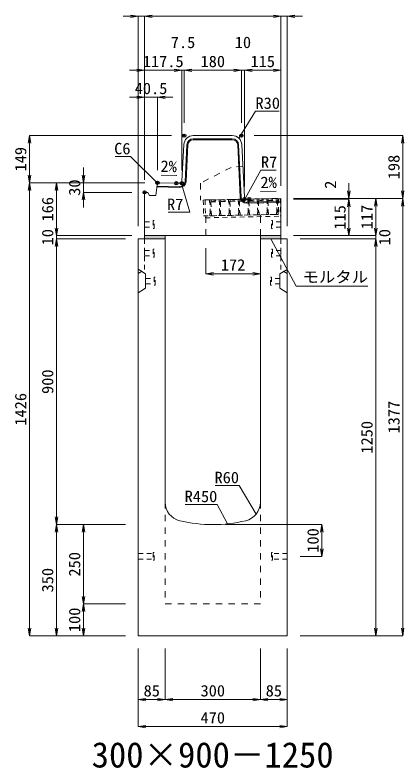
# Model space of a CAD drawing. Units: millimetres at full size. Extents: x -22536 to 51867, y -19720 to 38340.
# Drawn here: x 19776 to 21003, y -12386 to -10015 of the extents above; entities that cross this region are included whole.
import ezdxf
from ezdxf.enums import TextEntityAlignment as Align

# ---------------------------------------------------------------- set-up
doc = ezdxf.new("R2010")
doc.units = ezdxf.units.MM
doc.header["$LTSCALE"] = 20
doc.header["$PDMODE"] = 32
doc.header["$PDSIZE"] = 10
doc.linetypes.add('USER1', pattern=[2, 1, -1])
doc.linetypes.add('USER2', pattern=[1.35, 0.75, -0.6])
for name, color, linetype, lineweight in [('インサート', 3, 'USER2', 9), ('グレーチング', 7, 'USER2', 5), ('モルタル', 7, 'Continuous', 9), ('受枠', 3, 'USER2', 9), ('寸法線', 7, 'Continuous', 13), ('引出線', 4, 'Continuous', 13), ('本体', 2, 'Continuous', 13), ('目地', 132, 'Continuous', 5)]:
    doc.layers.add(name, color=color, linetype=linetype, lineweight=lineweight)
doc.layers.add('作業エリア', color=11, linetype='Continuous')
doc.layers.add('文字', color=7, linetype='Continuous')
doc.styles.add('ＭＳ 明朝', font='')
doc.styles.get('ＭＳ 明朝').set_extended_font_data('MS Mincho')

# ---------------------------------------------------------------- blocks, each defined once
blk = doc.blocks.new('open_arrow')
at = {"color": 0, "linetype": 'Continuous', "lineweight": -2}
blk.add_lwpolyline([(7.5, 1.25), (0, 0), (7.5, -1.25)], dxfattribs=at)

msp = doc.modelspace()

# ---------------------------------------------------------------- hatches: boundary and pattern name
at = {"layer": 'モルタル'}
for points in [[(20250, -10720), (20250, -10710), (20185, -10710), (20185, -10720)], [(20615, -10720), (20615, -10710), (20550, -10710), (20550, -10720)]]:
    msp.add_hatch(color=256, dxfattribs=at).paths.add_polyline_path(points)

# ---------------------------------------------------------------- linework, layer by layer
at = {"layer": 'インサート'}
for p, q in [((20185, -10666.5), (20212, -10666.5)), ((20185, -10666.5), (20185, -10683.5)), ((20215, -10662.5), (20212, -10662.5)), ((20212, -10662.5), (20212, -10687.5)), ((20215, -10687.5), (20215, -10662.5)), ((20585, -10662.5), (20588, -10662.5)), ((20585, -10687.5), (20585, -10662.5)), ((20588, -10662.5), (20588, -10687.5)), ((20615, -10666.5), (20588, -10666.5)), ((20615, -10666.5), (20615, -10683.5)), ((20185, -10683.5), (20212, -10683.5)), ((20212, -10687.5), (20215, -10687.5)), ((20588, -10687.5), (20585, -10687.5)), ((20615, -10683.5), (20588, -10683.5)), ((20185, -10756.5), (20212, -10756.5)), ((20185, -10756.5), (20185, -10773.5)), ((20215, -10752.5), (20212, -10752.5)), ((20212, -10752.5), (20212, -10777.5)), ((20215, -10777.5), (20215, -10752.5)), ((20585, -10752.5), (20588, -10752.5)), ((20585, -10777.5), (20585, -10752.5)), ((20588, -10752.5), (20588, -10777.5)), ((20615, -10756.5), (20588, -10756.5)), ((20615, -10756.5), (20615, -10773.5)), ((20185, -10773.5), (20212, -10773.5)), ((20212, -10777.5), (20215, -10777.5)), ((20588, -10777.5), (20585, -10777.5)), ((20615, -10773.5), (20588, -10773.5)), ((20188.2, -10844.5), (20215.2, -10844.5)), ((20188.2, -10844.5), (20188.2, -10861.5)), ((20218.2, -10840.5), (20215.2, -10840.5)), ((20215.2, -10840.5), (20215.2, -10865.5)), ((20218.2, -10865.5), (20218.2, -10840.5)), ((20581.8, -10840.5), (20584.8, -10840.5)), ((20581.8, -10865.5), (20581.8, -10840.5)), ((20584.8, -10840.5), (20584.8, -10865.5)), ((20611.8, -10844.5), (20584.8, -10844.5)), ((20611.8, -10844.5), (20611.8, -10861.5)), ((20188.2, -10861.5), (20215.2, -10861.5)), ((20215.2, -10865.5), (20218.2, -10865.5)), ((20584.8, -10865.5), (20581.8, -10865.5)), ((20611.8, -10861.5), (20584.8, -10861.5)), ((20165, -11711.5), (20212, -11711.5)), ((20165, -11711.5), (20165, -11728.5)), ((20215, -11707.5), (20212, -11707.5)), ((20212, -11707.5), (20212, -11732.5)), ((20215, -11732.5), (20215, -11707.5)), ((20588, -11707.5), (20585, -11707.5)), ((20585, -11707.5), (20585, -11732.5)), ((20588, -11732.5), (20588, -11707.5)), ((20635, -11711.5), (20588, -11711.5)), ((20635, -11728.5), (20635, -11711.5)), ((20165, -11728.5), (20212, -11728.5)), ((20212, -11732.5), (20215, -11732.5)), ((20585, -11732.5), (20588, -11732.5)), ((20635, -11728.5), (20588, -11728.5))]:
    msp.add_line(p, q, dxfattribs=at)
at = {"layer": 'グレーチング'}
for p, q in [((20389.92, -10597.5), (20604.88, -10593.2)), ((20395.04, -10603.4), (20419.92, -10596.9)), ((20425.04, -10602.8), (20449.91, -10596.3)), ((20455.03, -10602.2), (20479.91, -10595.7)), ((20485.03, -10601.6), (20509.9, -10595.1)), ((20515.02, -10601), (20539.89, -10594.5)), ((20545.01, -10600.4), (20569.89, -10593.9)), ((20575.01, -10599.8), (20599.88, -10593.3)), ((20395.04, -10603.4), (20420.04, -10602.9)), ((20425.04, -10602.8), (20450.03, -10602.3)), ((20455.03, -10602.2), (20480.03, -10601.7)), ((20485.03, -10601.6), (20510.02, -10601.1)), ((20515.02, -10601), (20540.01, -10600.5)), ((20545.01, -10600.4), (20570.01, -10599.9)), ((20575.01, -10599.8), (20600, -10599.3)), ((20390.92, -10647.49), (20605.88, -10643.19))]:
    msp.add_line(p, q, dxfattribs=at)
for points in [[(20389.92, -10597.5), (20394.92, -10597.4), (20395.04, -10603.4), (20394.06, -10604.42), (20394.78, -10640.41), (20395.8, -10641.39), (20395.92, -10647.39), (20390.92, -10647.49), (20390.8, -10641.49), (20391.78, -10640.47), (20391.06, -10604.48), (20390.04, -10603.5)], [(20419.92, -10596.9), (20424.92, -10596.8), (20425.04, -10602.8), (20424.06, -10603.82), (20424.78, -10639.81), (20425.8, -10640.79), (20425.92, -10646.79), (20420.92, -10646.89), (20420.8, -10640.89), (20421.78, -10639.87), (20421.06, -10603.88), (20420.04, -10602.9)], [(20449.91, -10596.3), (20454.91, -10596.2), (20455.03, -10602.2), (20454.05, -10603.22), (20454.77, -10639.21), (20455.79, -10640.19), (20455.91, -10646.19), (20450.91, -10646.29), (20450.79, -10640.29), (20451.77, -10639.27), (20451.05, -10603.28), (20450.03, -10602.3)], [(20479.91, -10595.7), (20484.91, -10595.6), (20485.03, -10601.6), (20484.05, -10602.62), (20484.77, -10638.61), (20485.79, -10639.59), (20485.91, -10645.59), (20480.91, -10645.69), (20480.79, -10639.69), (20481.77, -10638.67), (20481.05, -10602.68), (20480.03, -10601.7)], [(20509.9, -10595.1), (20514.9, -10595), (20515.02, -10601), (20514.04, -10602.02), (20514.76, -10638.01), (20515.78, -10638.99), (20515.9, -10644.99), (20510.9, -10645.09), (20510.78, -10639.09), (20511.76, -10638.07), (20511.04, -10602.08), (20510.02, -10601.1)], [(20539.89, -10594.5), (20544.89, -10594.4), (20545.01, -10600.4), (20544.03, -10601.42), (20544.75, -10637.41), (20545.77, -10638.39), (20545.89, -10644.39), (20540.89, -10644.49), (20540.77, -10638.49), (20541.75, -10637.47), (20541.03, -10601.48), (20540.01, -10600.5)], [(20569.89, -10593.9), (20574.89, -10593.8), (20575.01, -10599.8), (20574.03, -10600.82), (20574.75, -10636.81), (20575.77, -10637.79), (20575.89, -10643.79), (20570.89, -10643.89), (20570.77, -10637.89), (20571.75, -10636.87), (20571.03, -10600.88), (20570.01, -10599.9)], [(20599.88, -10593.3), (20604.88, -10593.2), (20605, -10599.2), (20604.02, -10600.22), (20604.74, -10636.21), (20605.76, -10637.19), (20605.88, -10643.19), (20600.88, -10643.29), (20600.76, -10637.29), (20601.74, -10636.27), (20601.02, -10600.28), (20600, -10599.3)]]:
    msp.add_lwpolyline(points, close=True, dxfattribs=at)
at = {"layer": 'モルタル'}
for points in [[(20185, -10710), (20250, -10710), (20250, -10720), (20185, -10720)], [(20550, -10710), (20615, -10710), (20615, -10720), (20550, -10720)]]:
    msp.add_lwpolyline(points, close=True, dxfattribs=at)
at = {"layer": '作業エリア'}
for p in [(20310, -10395), (20490, -10395), (20225.5, -10543.81), (20285, -10545), (20302.5, -10545), (20185, -10573.81), (20500, -10595), (20515, -10595)]:
    msp.add_point(p, dxfattribs=at)
at = {"layer": '受枠'}
for p, q in [((20369.93, -10597.9), (20612.88, -10593.04)), ((20375.93, -10597.78), (20377.05, -10653.77)), ((20606.88, -10593.16), (20607.88, -10643.15)), ((20612.88, -10593.04), (20614, -10649.03)), ((20369.93, -10597.9), (20370.93, -10647.89)), ((20370.93, -10647.89), (20607.88, -10643.15)), ((20550.89, -10644.29), (20551.01, -10650.29)), ((20377.05, -10653.77), (20614, -10649.03))]:
    msp.add_line(p, q, dxfattribs=at)
at = {"layer": '寸法線'}
for p, q in [((20233, -10019.42), (20117, -10019.42)), ((20165, -10680), (20165, -10019.42)), ((20185, -10019.42), (20615, -10019.42)), ((20185, -10533.81), (20185, -10019.42)), ((20185, -10533.81), (20185, -10019.42)), ((20567, -10019.42), (20683, -10019.42)), ((20615, -10553), (20615, -10019.42)), ((20615, -10553), (20615, -10019.42)), ((20635, -10680), (20635, -10019.42)), ((20137, -10189.42), (20302.5, -10189.42)), ((20185, -10533.81), (20185, -10189.42)), ((20254.5, -10189.42), (20358, -10189.42)), ((20302.5, -10505), (20302.5, -10189.42)), ((20302.5, -10505), (20302.5, -10189.42)), ((20310, -10355), (20310, -10189.42)), ((20310, -10189.42), (20490, -10189.42)), ((20310, -10355), (20310, -10189.42)), ((20442, -10189.42), (20548, -10189.42)), ((20490, -10355), (20490, -10189.42)), ((20490, -10355), (20490, -10189.42)), ((20500, -10555), (20500, -10189.42)), ((20500, -10189.42), (20615, -10189.42)), ((20500, -10555), (20500, -10189.42)), ((20615, -10553), (20615, -10189.42)), ((20137, -10274.42), (20273.5, -10274.42)), ((20185, -10533.81), (20185, -10274.42)), ((20225.5, -10503.81), (20225.5, -10274.42)), ((19822.06, -10395), (19822.06, -10543.81)), ((20270, -10395), (19822.06, -10395)), ((20530, -10395), (20998.78, -10395)), ((20998.78, -10395), (20998.78, -10593)), ((19992.06, -10495.81), (19992.06, -10621.81)), ((20185.5, -10543.81), (19822.06, -10543.81)), ((19822.06, -11970), (19822.06, -10543.81)), ((20185.5, -10543.81), (19822.06, -10543.81)), ((19907.06, -10543.81), (19907.06, -10710)), ((20185.5, -10543.81), (19907.06, -10543.81)), ((20185.5, -10543.81), (19992.06, -10543.81)), ((20828.78, -10545), (20828.78, -10643)), ((20145, -10573.81), (19992.06, -10573.81)), ((20655, -10593), (20828.78, -10593)), ((20655, -10593), (20913.78, -10593)), ((20655, -10593), (20998.78, -10593)), ((20655, -10593), (20998.78, -10593)), ((20655, -10595), (20828.78, -10595)), ((20655, -10595), (20828.78, -10595)), ((20828.78, -10595), (20828.78, -10710)), ((20913.78, -10593), (20913.78, -10710)), ((20998.78, -10593), (20998.78, -11970)), ((19907.06, -10662), (19907.06, -10768)), ((20913.78, -10662), (20913.78, -10768)), ((20145, -10710), (19907.06, -10710)), ((20145, -10710), (19907.06, -10710)), ((20655, -10710), (20828.78, -10710)), ((20655, -10710), (20913.78, -10710)), ((20655, -10710), (20913.78, -10710)), ((20125, -10720), (19907.06, -10720)), ((19907.06, -10720), (19907.06, -11620)), ((20125, -10720), (19907.06, -10720)), ((20675, -10720), (20913.78, -10720)), ((20675, -10720), (20913.78, -10720)), ((20913.78, -10720), (20913.78, -11970)), ((20378, -10750), (20378, -10830.23)), ((20378, -10830.23), (20550, -10830.23)), ((20125, -11620), (19907.06, -11620)), ((19907.06, -11970), (19907.06, -11620)), ((20125, -11620), (19907.06, -11620)), ((19992.06, -11620), (19992.06, -11870)), ((20125, -11620), (19992.06, -11620)), ((20440, -11620), (20743.78, -11620)), ((20743.78, -11620), (20743.78, -11720)), ((20675, -11720), (20743.78, -11720)), ((20125, -11870), (19992.06, -11870)), ((19992.06, -11870), (19992.06, -11970)), ((20125, -11870), (19992.06, -11870)), ((20125, -11970), (19822.06, -11970)), ((20125, -11970), (19907.06, -11970)), ((20125, -11970), (19992.06, -11970)), ((20675, -11970), (20913.78, -11970)), ((20675, -11970), (20998.78, -11970)), ((20165, -12010), (20165, -12171.16)), ((20165, -12010), (20165, -12256.16)), ((20250, -12010), (20250, -12171.16)), ((20250, -12010), (20250, -12171.16)), ((20550, -12010), (20550, -12171.16)), ((20550, -12010), (20550, -12171.16)), ((20635, -12010), (20635, -12171.16)), ((20635, -12010), (20635, -12256.16)), ((20165, -12171.16), (20250, -12171.16)), ((20250, -12171.16), (20550, -12171.16)), ((20550, -12171.16), (20635, -12171.16)), ((20165, -12256.16), (20635, -12256.16))]:
    msp.add_line(p, q, dxfattribs=at)
at = {"layer": '引出線'}
for points in [[(20482.14, -10403.26), (20534.6, -10317.93), (20609.27, -10317.93)], [(20228.13, -10546.85), (20140.5, -10461.04), (20092.16, -10461.04)], [(20286.1, -10520.96), (20237.36, -10519.98), (20286.11, -10520.96)], [(20501.83, -10593.07), (20551.86, -10503.47), (20599.79, -10503.47)], [(20300.67, -10543.07), (20327.18, -10636.44), (20259.25, -10636.44)], [(20550.86, -10571.41), (20599.57, -10570.44), (20550.83, -10571.41)], [(20582.5, -10720), (20663.13, -10869.03), (20889.05, -10869.03)], [(20537.07, -11586.68), (20482.66, -11496.79), (20407.98, -11496.79)], [(20446.44, -11617.6), (20414.22, -11556.45), (20313.21, -11556.45)]]:
    msp.add_lwpolyline(points, dxfattribs=at)
at = {"layer": '本体'}
for p, q in [((20338.54, -10395), (20461.46, -10395)), ((20302.83, -10538.35), (20308.57, -10423.5)), ((20499.67, -10588.35), (20491.43, -10423.5)), ((20224.76, -10549.76), (20220.5, -10583.81)), ((20224.76, -10549.76), (20231.5, -10543.93)), ((20231.5, -10543.93), (20285, -10545)), ((20285, -10545), (20295.84, -10545)), ((20185, -10710), (20185, -10573.81)), ((20195, -10573.81), (20185, -10573.81)), ((20200, -10583.81), (20195, -10573.81)), ((20220.5, -10583.81), (20200, -10583.81)), ((20515, -10595), (20506.66, -10595)), ((20615, -10593), (20515, -10595)), ((20615, -10710), (20615, -10593)), ((20185, -10710), (20615, -10710)), ((20165, -10720), (20165, -11970)), ((20165, -10720), (20250, -10720)), ((20250, -10720), (20250, -11549.47)), ((20550, -10720), (20635, -10720)), ((20550, -10720), (20550, -11549.47)), ((20635, -10720), (20635, -11970)), ((20165, -11970), (20635, -11970))]:
    msp.add_line(p, q, dxfattribs=at)
at = {"layer": '本体', "linetype": 'USER1'}
for p, q in [((20458, -10495), (20361, -10545)), ((20494.85, -10492), (20458, -10495)), ((20361, -10545), (20361, -10598.08)), ((20515, -10595), (20361, -10598.08)), ((20550, -10710), (20550, -10644.31)), ((20378, -10710), (20378, -10647.75))]:
    msp.add_line(p, q, dxfattribs=at)
at = {"layer": '本体', "linetype": 'USER2', "lineweight": 9}
for p, q in [((20185, -10817), (20185, -10720)), ((20615, -10817), (20615, -10720)), ((20165, -10829.5), (20185, -10817)), ((20635, -10829.5), (20615, -10817))]:
    msp.add_line(p, q, dxfattribs=at)
at = {"layer": '本体', "lineweight": 9}
for p, q in [((20165, -10816), (20188.2, -10830.5)), ((20188.2, -10830.5), (20188.2, -10875.5)), ((20634.58, -10816.26), (20611.8, -10830.5)), ((20611.8, -10830.5), (20611.8, -10875.5)), ((20188.2, -10875.5), (20165, -10890)), ((20611.8, -10875.5), (20635, -10890))]:
    msp.add_line(p, q, dxfattribs=at)
at = {"layer": '本体', "linetype": 'USER1', "lineweight": 15}
for p, q in [((20250, -11549.47), (20250, -11870)), ((20550, -11549.47), (20550, -11870)), ((20250, -11870), (20550, -11870))]:
    msp.add_line(p, q, dxfattribs=at)
at = {"layer": '本体'}
for centre, radius, start, end in [((20338.54, -10425), 30, 90, 177.13759), ((20461.46, -10425), 30, 2.86241, 90), ((20295.84, -10538), 7, 270, 357.13759), ((20506.66, -10588), 7, 182.86241, 270), ((20310, -11549.47), 60, 180, 256.65764), ((20490, -11549.47), 60, 283.34236, 0), ((20400, -11170), 450, 256.65764, 283.34236)]:
    msp.add_arc(centre, radius, start, end, dxfattribs=at)
at = {"layer": '目地'}
for p, q in [((20338.54, -10405), (20461.46, -10405)), ((20338.54, -10408), (20461.46, -10408)), ((20312.81, -10539.06), (20318.56, -10424)), ((20315.81, -10539.21), (20321.56, -10424.15)), ((20478.44, -10424.15), (20486.69, -10589.16)), ((20481.44, -10424), (20489.69, -10589.01)), ((20223.88, -10556.78), (20295.43, -10558.21)), ((20224.25, -10553.79), (20295.49, -10555.21)), ((20507.01, -10605.16), (20615, -10603)), ((20507.07, -10608.16), (20615, -10606))]:
    msp.add_line(p, q, dxfattribs=at)
for centre, radius, start, end in [((20338.54, -10425), 20, 90, 177.13759), ((20338.54, -10425), 17, 90, 177.13759), ((20461.46, -10425), 20, 2.86241, 90), ((20461.46, -10425), 17, 2.86241, 90), ((20295.83, -10538.22), 20, 268.85424, 357.13759), ((20295.83, -10538.22), 17, 268.85424, 357.13759), ((20506.67, -10588.17), 20, 182.86241, 271.14576), ((20506.67, -10588.17), 17, 182.86241, 271.14576)]:
    msp.add_arc(centre, radius, start, end, dxfattribs=at)

# ---------------------------------------------------------------- block references
at = {"layer": '寸法線', "xscale": 3.2, "yscale": 3.2}
for p, rotation in [((20165, -10019.42), 180), ((20615, -10019.42), 180), ((20615, -10019.42), 180), ((20185, -10189.42), 180), ((20302.5, -10189.42), 180), ((20302.5, -10189.42), 180), ((20490, -10189.42), 180), ((20490, -10189.42), 180), ((20615, -10189.42), 180), ((20185, -10274.42), 180), ((19822.06, -10395), 270), ((20998.78, -10395), 270), ((19822.06, -10543.81), 90), ((19992.06, -10543.81), 90), ((19822.06, -10543.81), 270), ((19907.06, -10543.81), 270), ((19992.06, -10573.81), 270), ((20828.78, -10593), 90), ((20998.78, -10593), 90), ((20828.78, -10595), 270), ((20828.78, -10595), 270), ((20913.78, -10593), 270), ((20998.78, -10593), 270), ((19907.06, -10710), 90), ((19907.06, -10710), 90), ((20828.78, -10710), 90), ((20913.78, -10710), 90), ((20913.78, -10710), 90), ((19907.06, -10720), 270), ((19907.06, -10720), 270), ((20913.78, -10720), 270), ((20913.78, -10720), 270), ((20550, -10830.23), 180), ((19907.06, -11620), 90), ((19907.06, -11620), 270), ((19992.06, -11620), 270), ((20743.78, -11620), 270), ((20743.78, -11720), 90), ((19992.06, -11870), 90), ((19992.06, -11870), 270), ((19822.06, -11970), 90), ((19907.06, -11970), 90), ((19992.06, -11970), 90), ((20913.78, -11970), 90), ((20998.78, -11970), 90), ((20250, -12171.16), 180), ((20550, -12171.16), 180), ((20635, -12171.16), 180), ((20635, -12256.16), 180)]:
    msp.add_blockref('open_arrow', p, dxfattribs=dict(at, rotation=rotation))
for p in [(20185, -10019.42), (20185, -10019.42), (20635, -10019.42), (20310, -10189.42), (20310, -10189.42), (20500, -10189.42), (20500, -10189.42), (20225.5, -10274.42), (20378, -10830.23), (20165, -12171.16), (20250, -12171.16), (20550, -12171.16), (20165, -12256.16)]:
    msp.add_blockref('open_arrow', p, dxfattribs=at)
at = {"layer": '引出線', "xscale": 0.0533, "yscale": 0.0533}
for p, rotation in [((20482.14, -10403.26), 58.4), ((20286.1, -10520.96), 178.9), ((20228.13, -10546.85), 135.6), ((20300.67, -10543.07), 285.9), ((20550.86, -10571.41), 1.1), ((20501.83, -10593.07), 60.8), ((20582.5, -10720), 298.4), ((20537.07, -11586.68), 121.2), ((20446.44, -11617.6), 117.8)]:
    msp.add_blockref('open_arrow', p, dxfattribs=dict(at, rotation=rotation))

# ---------------------------------------------------------------- texts
at = {"layer": '寸法線', "style": 'ＭＳ 明朝', "width": 1.05}
for s, p in [('7.5', (20306.25, -10101.42)), ('10', (20495, -10101.42)), ('117.5', (20243.75, -10161.42)), ('180', (20400, -10161.42)), ('115', (20557.5, -10161.42)), ('40.5', (20205.25, -10246.42)), ('172', (20464, -10802.23)), ('85', (20207.5, -12143.16)), ('300', (20400, -12143.16)), ('85', (20592.5, -12143.16)), ('470', (20400, -12228.16))]:
    msp.add_text(s, height=36.03, dxfattribs=at).set_placement(p, align=Align.MIDDLE_CENTER)
for s, p in [('149', (19794.06, -10469.41)), ('198', (20970.78, -10494)), ('30', (19964.06, -10558.81)), ('2', (20770.78, -10549.66)), ('166', (19879.06, -10626.91)), ('115', (20800.78, -10652.5)), ('117', (20885.78, -10651.5)), ('10', (19879.06, -10715)), ('10', (20941.78, -10715)), ('900', (19879.06, -11170)), ('1426', (19794.06, -11256.91)), ('1377', (20970.78, -11281.5)), ('1250', (20885.78, -11345)), ('100', (20715.78, -11670)), ('250', (19964.06, -11745)), ('350', (19879.06, -11795)), ('100', (19964.06, -11920))]:
    msp.add_text(s, height=36.03, rotation=90, dxfattribs=at).set_placement(p, align=Align.MIDDLE_CENTER)
at = {"layer": '引出線', "style": 'ＭＳ 明朝', "width": 1.05}
for s, p in [('R30', (20534.6, -10274.73)), ('R7', (20551.86, -10460.27)), ('モルタル', (20683.13, -10821.92))]:
    msp.add_text(s, height=36.03, dxfattribs=at).set_placement(p, align=Align.TOP_LEFT)
for s, p in [('C6', (20140.5, -10417.84)), ('R7', (20307.18, -10593.24)), ('R60', (20482.66, -11453.59)), ('R450', (20414.22, -11513.25))]:
    msp.add_text(s, height=36.03, dxfattribs=at).set_placement(p, align=Align.TOP_RIGHT)
msp.add_text('2%', height=36.03, rotation=358.854, dxfattribs=at).set_placement((20287.05, -10474.06), align=Align.TOP_RIGHT)
msp.add_text('2%', height=36.03, rotation=1.146, dxfattribs=at).set_placement((20549.89, -10524.52), align=Align.TOP_LEFT)
at = {"layer": '文字', "style": 'ＭＳ 明朝'}
msp.add_text('300×900－1250', height=80.06, dxfattribs=at).set_placement((20399.52, -12344.97), align=Align.MIDDLE_CENTER)

doc.saveas('drawing.dxf')
